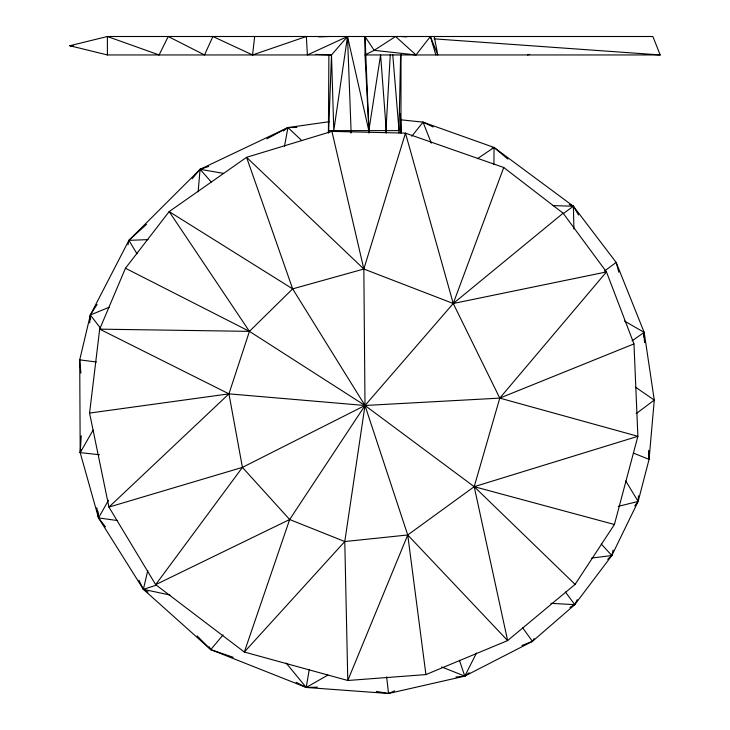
<?xml version="1.0" encoding="UTF-8"?>
<svg xmlns="http://www.w3.org/2000/svg" width="730" height="730" viewBox="0 0 730 730"><rect width="100%" height="100%" fill="white"/><g stroke="black" fill="none" stroke-linecap="round" stroke-linejoin="round"><path stroke-width="1.09" d="M328.418 132.887L328.883 54.641M493.909 164.35L494.064 147.46L423.035 122.147L400.752 119.793M398.936 132.869L400.624 54.641M369.307 132.833L347.507 36.5L331.502 54.951L328.591 132.869L328.427 130.615L401.089 130.615L401.099 132.869M390.276 54.641L385.823 132.833M638.458 495.825L638.139 501.419L611.831 555.548L574.765 604.677L532.444 641.369L464.773 676.135L388.524 693.5L306.226 687.459L210.797 649.636L143.363 589.329L98.513 517.898L80.191 452.637L79.716 359.853L90.356 314.977L128.909 240.343L200.075 169.305L287.93 127.568L329.312 121.682M81.258 435.755L80.191 452.637L99.462 454.708M400.943 132.869L401.016 54.641M89.726 322.888L90.356 314.977L97.09 304.437M198.131 191.798L200.075 169.305L208.716 166.44M634.726 505.881L638.139 501.419L649.07 459.371L654.272 400.086L644.188 332.405L616.147 262.417L573.406 206.243L494.064 147.46L492.075 148.071M252.571 54.951L306.354 36.5L307.394 54.951L347.507 36.5L333.793 130.615L331.502 54.951L107.401 54.951L69.806 45.725L107.401 36.5L159.103 54.951L168.238 36.5L204.528 54.951L212.886 36.5L252.571 54.951L254.651 36.5M89.571 413.08L99.691 329.148L125.45 268.238L169.159 211.6L246.576 157.324L331.931 131.382L405.469 133.134L503.736 167.508L563.131 213.215L606.466 271.925L633.978 343.894L637.883 436.312L614.414 524.505L575.094 584.383L507.624 640.584L425.918 674.584L347.79 680.488L244.34 652.027L155.663 584.648L108.943 507.085L89.571 413.08L228.946 393.853L365 405.488L499.776 398.115L637.883 436.312L474.208 486.682L407.732 534.981L344.779 541.541L289.655 519.523L242.433 467.383L228.946 393.853L249.432 331.356L292.657 288.861L363.841 269.023L453.248 303.498L606.466 271.925L499.776 398.115L474.208 486.682L507.624 640.584L407.732 534.981L365 405.488L292.657 288.861L246.576 157.324L363.841 269.023L365 405.488L344.779 541.541L347.79 680.488L407.732 534.981L425.918 674.584M643.595 336.913L644.188 332.405L624.524 321.072M317.349 687.14L306.226 687.459L309.246 669.565M284.472 146.338L287.93 127.568L296.873 127.431M128.006 244.76L128.909 240.343L146.611 224.256M368.504 132.823L380.604 54.951L386.453 132.869M350.564 132.833L351.066 130.615L347.507 36.5M613.081 550.11L611.831 555.548L607.698 559.271M148.071 591.993L143.363 589.329L147.77 570.522M81.249 449.516L80.191 452.637L93.121 430.079M563.131 213.215L453.248 303.498L365 405.488L289.655 519.523L244.34 652.027L344.779 541.541M633.978 343.894L499.776 398.115L453.248 303.498L503.736 167.508M577.257 599.631L574.765 604.677L569.911 607.378M455.894 677.002L464.773 676.135L476.517 652.976M105.485 526.877L98.513 517.898L108.496 500.287M521.877 645.512L532.444 641.369L534.196 638.513M575.094 584.383L474.208 486.682L365 405.488L242.433 467.383L155.663 584.648L289.655 519.523M415.99 54.951L395.587 36.5L374.161 50.333L365 36.5L368.96 130.615L365 54.951L374.161 50.333L415.99 54.951L430.381 36.5L437.817 54.951L434.195 36.5M411.729 136.318L423.035 122.147L433.219 127.011M223.024 634.927L210.797 649.636L197.173 635.949M192.163 178.75L200.075 169.305L223.617 173.384M441.687 666.964L464.773 676.135L469.18 672.686M636.195 413.627L654.272 400.086L635.629 387.247M283.386 130.98L287.93 127.568L301.891 140.68M604.358 271.177L616.147 262.417L618.848 272.208M563.441 213.507L573.406 206.243L578.543 214.985M632.025 340.828L644.188 332.405L644.581 342.607M477.374 158.729L494.064 147.46L507.907 159.131M296.124 682.267L306.226 687.459L327.861 675.095M266.961 138.791L287.93 127.568M376.297 691.41L388.524 693.5L394.647 690.845M90.611 319.475L90.356 314.977L109.162 307.257M138.956 580.231L143.363 589.329L156.339 585.177M242.433 467.383L108.943 507.085L228.946 393.853L99.691 329.148L249.432 331.356L365 405.488M527.562 54.951L529.752 54.367M618.283 506.374L638.139 501.419L625.738 480.961M591.692 558.039L611.831 555.548L601.264 544.014M148.035 239.632L128.909 240.343L136.994 253.821M73.219 45.607L69.806 45.725L72.087 45.808M318.764 36.865L328.993 36.5M107.401 54.951L107.401 36.5L652.885 36.5L660.194 54.951L365 54.951L365 36.5M553.158 205.614L573.406 206.243L573.917 229.001M315.57 54.385L331.502 54.951M550.858 603.327L574.765 604.677L565.412 591.975M401.007 36.5L406.692 36.901M433.967 38.845L660.194 54.951M96.369 362.016L79.716 359.853L80.884 373.167M96.816 507.779L98.513 517.898L117.639 520.581M143.363 589.329L169.981 595.032M474.208 486.682L614.414 524.505M233.217 657.292L210.797 649.636L209.227 646.789M633.375 453.075L649.07 459.371L648.724 450.31M569.263 204.464L573.406 206.243M125.45 268.238L249.432 331.356L169.159 211.6L292.657 288.861M200.075 169.305L211.216 181.953M286.16 663.041L306.226 687.459M90.356 314.977L100.703 328.491M522.653 627.791L532.444 641.369M423.035 122.147L431.32 143.189M459.407 660.258L464.773 676.135M430.381 36.5L435.856 54.951M453.248 303.498L405.469 133.134L363.841 269.023L331.931 131.382M351.066 130.615L351.34 132.869M386.663 676.874L388.524 693.5M97.902 511.192L98.513 517.898M392.758 54.641L399.027 130.615M648.678 451.505L649.07 459.371M400.368 113.67L401.089 130.615M644.188 332.405L644.508 342.516"/></g></svg>
